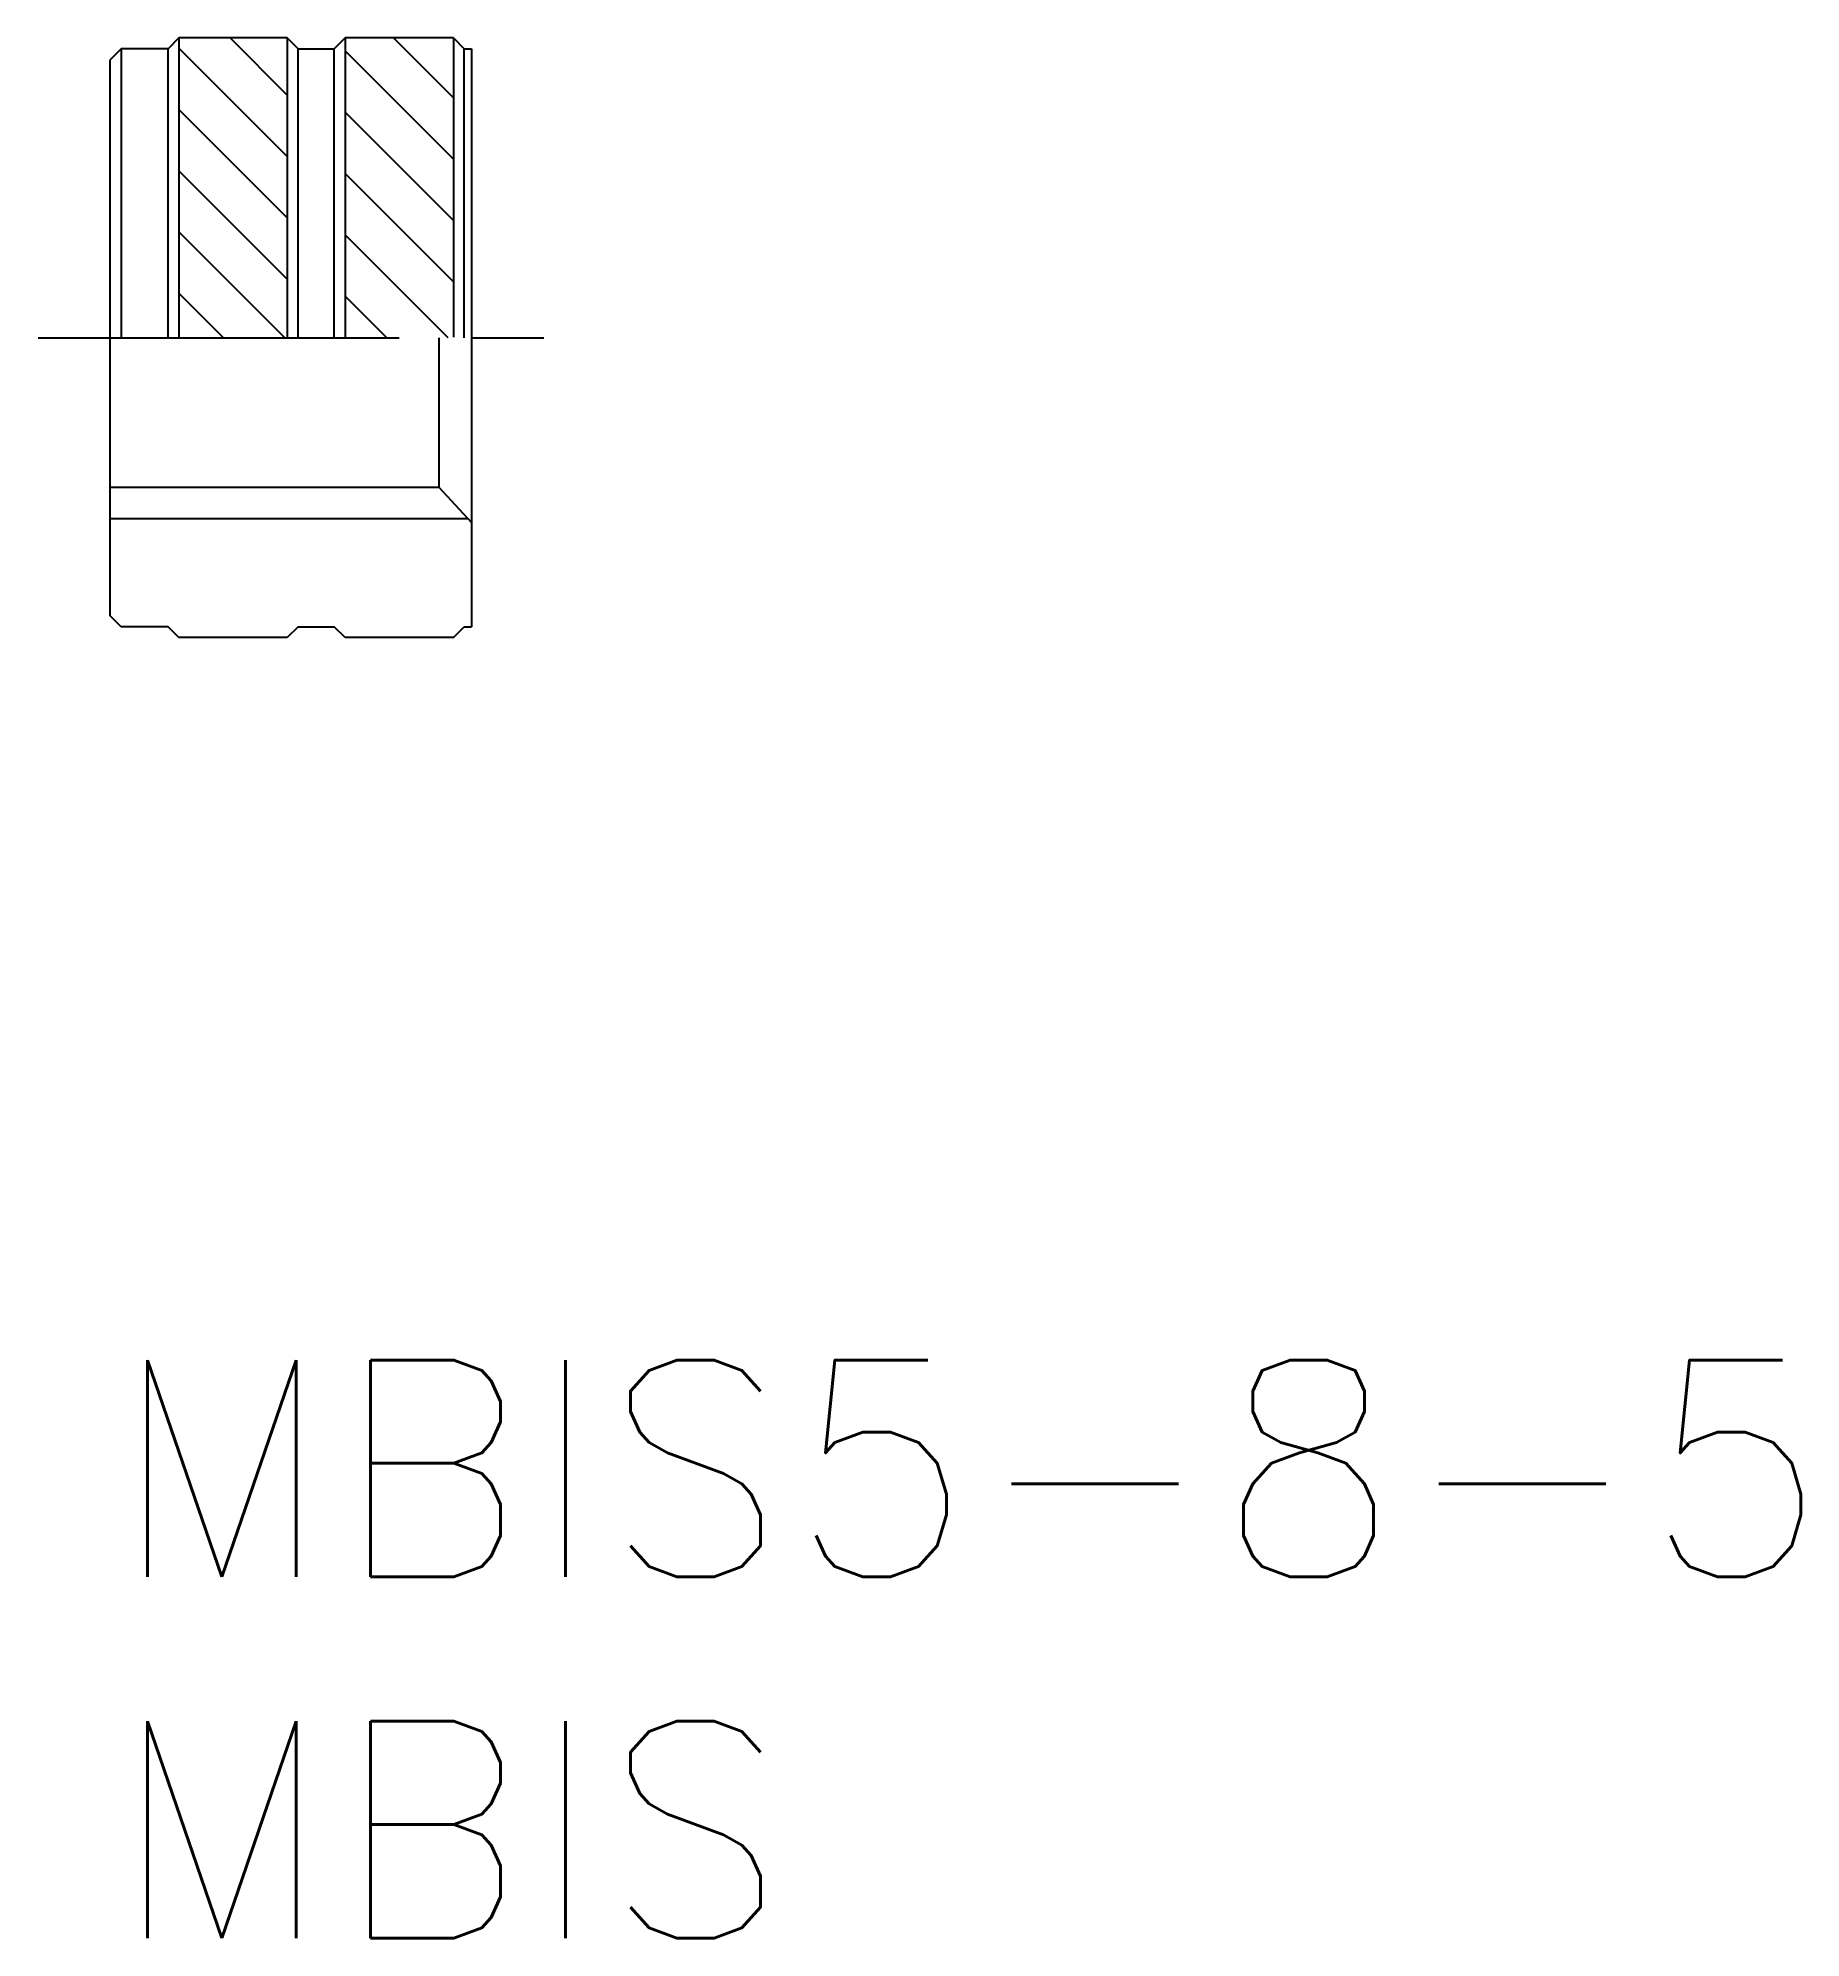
# Model space of a CAD drawing. Extents: x -1 to 23.4, y -8 to 18.3.
import ezdxf

# ---------------------------------------------------------------- set-up
doc = ezdxf.new("R2010")
doc.units = 0
doc.header["$LTSCALE"] = 0.5
doc.linetypes.add('CENTER', pattern=[50.8, 31.75, -6.35, 6.35, -6.35])
doc.linetypes.add('DASHDOT', pattern=[17, 10, -2, 3, -2])
for name, color, linetype in [('MSM_CENTER', 1, 'CENTER'), ('MSM_CONTINUOUS', 7, 'CONTINUOUS'), ('MSM_NARROW', 5, 'CONTINUOUS'), ('MSM_PART_NUMBER', 7, 'CONTINUOUS')]:
    doc.layers.add(name, color=color, linetype=linetype)
doc.styles.get("Standard").update_dxf_attribs({"font": 'txt.shx', "height": 3, "bigfont": 'bigfont.shx'})

msp = doc.modelspace()

# ---------------------------------------------------------------- linework, layer by layer
at = {"layer": 'MSM_CENTER', "linetype": 'DASHDOT'}
msp.add_line((-1, 14.15), (6, 14.15), dxfattribs=at)
at = {"layer": 'MSM_CONTINUOUS'}
for p, q in [((0.15, 18.15), (0, 18)), ((0.8, 18.15), (0.15, 18.15)), ((0.15, 18.15), (0.15, 14.157)), ((0.95, 18.3), (0.8, 18.15)), ((0.8, 14.15), (0.8, 18.15)), ((2.45, 18.3), (0.95, 18.3)), ((0.95, 18.3), (0.95, 14.157)), ((2.45, 16.66), (0.95, 18.16)), ((2.45, 17.509), (1.659, 18.3)), ((2.6, 18.15), (2.45, 18.3)), ((2.45, 18.3), (2.45, 14.157)), ((2.6, 18.15), (3.1, 18.15)), ((2.6, 14.15), (2.6, 18.15)), ((3.25, 18.3), (3.1, 18.15)), ((3.1, 14.15), (3.1, 18.15)), ((4.75, 18.3), (3.25, 18.3)), ((3.25, 18.3), (3.25, 14.157)), ((3.92, 18.3), (4.75, 17.47)), ((4.75, 18.3), (4.9, 18.15)), ((4.75, 18.3), (4.75, 14.157)), ((4.9, 18.15), (5, 18.15)), ((4.9, 14.15), (4.9, 18.15)), ((5, 18.15), (5, 10.15)), ((0, 10.3), (0, 18)), ((4.75, 16.621), (3.25, 18.121)), ((2.45, 15.812), (0.95, 17.312)), ((4.75, 15.773), (3.25, 17.273)), ((2.45, 14.963), (0.95, 16.463)), ((4.75, 14.924), (3.25, 16.424)), ((2.415, 14.15), (0.95, 15.615)), ((4.676, 14.15), (3.25, 15.576)), ((1.566, 14.15), (0.95, 14.766)), ((3.827, 14.15), (3.25, 14.727)), ((4.547, 14.15), (4.547, 12.083)), ((0, 12.083), (4.547, 12.083)), ((4.547, 12.083), (5, 11.592)), ((0.15, 10.15), (0, 10.3)), ((0.8, 10.15), (0.15, 10.15)), ((0.95, 10), (0.8, 10.15)), ((2.45, 10), (0.95, 10)), ((2.6, 10.15), (2.45, 10)), ((2.6, 10.15), (3.1, 10.15)), ((3.25, 10), (3.1, 10.15)), ((4.75, 10), (3.25, 10)), ((4.75, 10), (4.9, 10.15)), ((4.9, 10.15), (5, 10.15))]:
    msp.add_line(p, q, dxfattribs=at)
at = {"layer": 'MSM_NARROW', "linetype": 'CONTINUOUS'}
msp.add_line((0, 11.648), (4.948, 11.648), dxfattribs=at)

# ---------------------------------------------------------------- texts
at = {"layer": 'MSM_PART_NUMBER'}
for s, p in [('MBIS5-8-5', (0, -3)), ('MBIS', (0, -8))]:
    msp.add_text(s, height=3, dxfattribs=at).set_placement(p)

doc.saveas('drawing.dxf')
